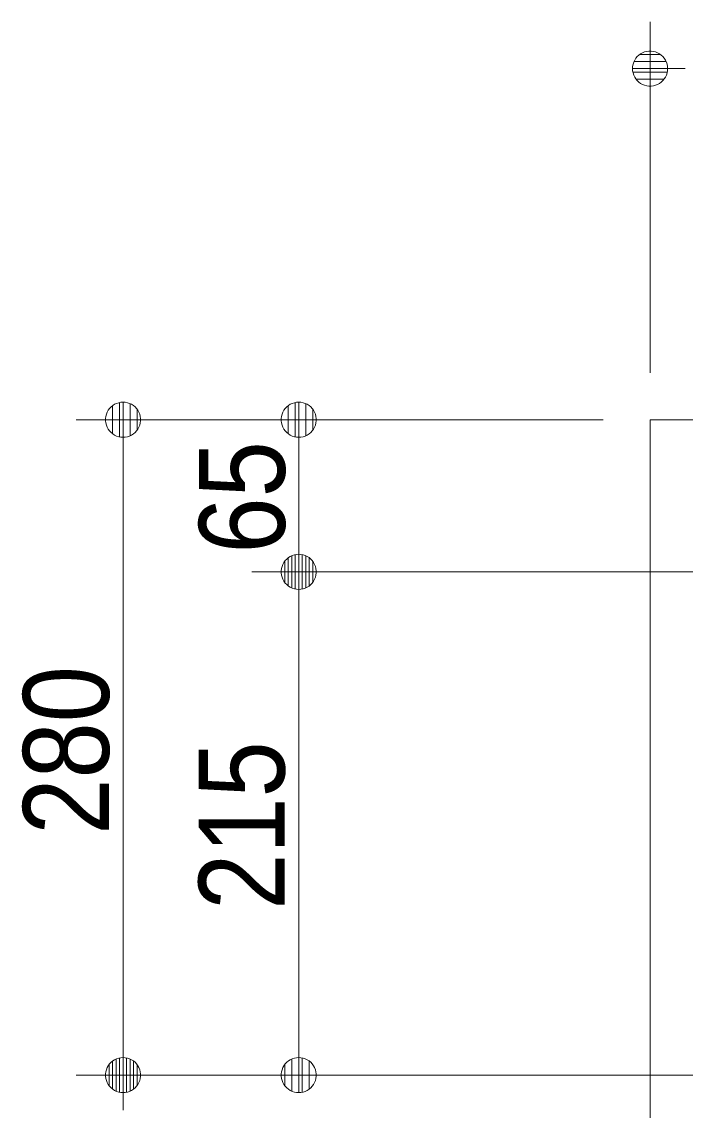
# Model space of a CAD drawing. Units: millimetres, scale not verified. Extents: x -6062 to 6062, y -3045 to 3045.
# Drawn here: x -2785.7 to -2502.5, y -115 to 350 of the extents above; entities that cross this region are included whole.
import ezdxf
from ezdxf.enums import TextEntityAlignment as Align

# ---------------------------------------------------------------- set-up
doc = ezdxf.new("R2010")
doc.units = ezdxf.units.MM
doc.header["$LTSCALE"] = 20
for name, color, linetype, lineweight in [('0-3_0', 7, 'Continuous', 9), ('0-4_2寸法-1', 7, 'Continuous', 9), ('0-5_5ボウル・キャビネット', 7, 'Continuous', 9)]:
    doc.layers.add(name, color=color, linetype=linetype, lineweight=lineweight)
doc.styles.add('ＭＳ Ｐゴシック', font='')
doc.styles.get('ＭＳ Ｐゴシック').set_extended_font_data('MS PGothic')

# ---------------------------------------------------------------- blocks, each defined once
blk = doc.blocks.new('_Dot')
at = {"layer": '0-3_0'}
for p, q in [((-10, 0), (-20, 0)), ((9.78, 2), (-9.78, 2)), ((7.99, 6), (-7.99, 6)), ((9.16, -3.98), (-9.16, -3.98)), ((6, -7.98), (-6, -7.98))]:
    blk.add_line(p, q, dxfattribs=at)
for points in [[(10, 0), (9.92, 1.25), (9.69, 2.49), (9.3, 3.68), (8.76, 4.82), (8.09, 5.88), (7.29, 6.85), (6.37, 7.71), (5.36, 8.44), (4.26, 9.05), (3.09, 9.51), (1.87, 9.82), (0.63, 9.98), (-0.63, 9.98), (-1.87, 9.82), (-3.09, 9.51), (-4.26, 9.05), (-5.36, 8.44), (-6.37, 7.71), (-7.29, 6.85), (-8.09, 5.88), (-8.76, 4.82), (-9.3, 3.68), (-9.69, 2.49), (-9.92, 1.25), (-10, 0), (0, 0)], [(-10, 0), (-9.92, -1.25), (-9.69, -2.49), (-9.3, -3.68), (-8.76, -4.82), (-8.09, -5.88), (-7.29, -6.85), (-6.37, -7.71), (-5.36, -8.44), (-4.26, -9.05), (-3.09, -9.51), (-1.87, -9.82), (-0.63, -9.98), (0.63, -9.98), (1.87, -9.82), (3.09, -9.51), (4.26, -9.05), (5.36, -8.44), (6.37, -7.71), (7.29, -6.85), (8.09, -5.88), (8.76, -4.82), (9.3, -3.68), (9.69, -2.49), (9.92, -1.25), (10, 0), (0, 0)]]:
    blk.add_lwpolyline(points, close=True, dxfattribs=at)

msp = doc.modelspace()

# ---------------------------------------------------------------- linework, layer by layer
at = {"layer": '0-4_2寸法-1'}
for p, q in [((-2517.5, 200), (-2517.5, 350)), ((-2687.5, 180), (-2762.5, 180)), ((-2537.5, 180), (-2687.5, 180)), ((-2742.5, -84.99), (-2742.5, 164.99)), ((-2667.5, 130.01), (-2667.5, 164.99)), ((-2147.5, 115), (-2687.5, 115)), ((-2147.5, 115), (-2687.5, 115)), ((-2667.5, 99.99), (-2667.5, -84.99)), ((-2687.5, -100), (-2762.5, -100)), ((-2687.5, -100), (-2762.5, -100)), ((-2147.5, -100), (-2687.5, -100))]:
    msp.add_line(p, q, dxfattribs=at)
at = {"layer": '0-5_5ボウル・キャビネット'}
msp.add_lwpolyline([(-2517.5, 180), (-1617.5, 180), (-1617.5, -370), (-2517.5, -370)], close=True, dxfattribs=at)

# ---------------------------------------------------------------- block references
at = {"layer": '0-4_2寸法-1', "xscale": 0.7503418, "yscale": 0.7503418}
for p, rotation in [((-2517.5, 330), 180), ((-2742.5, 180), 90), ((-2667.5, 180), 90), ((-2667.5, 115), 270), ((-2667.5, 115), 90), ((-2742.5, -100), 270), ((-2667.5, -100), 270), ((-2742.5, -100), 90)]:
    msp.add_blockref('_Dot', p, dxfattribs=dict(at, rotation=rotation))

# ---------------------------------------------------------------- texts
at = {"layer": '0-4_2寸法-1', "style": 'ＭＳ Ｐゴシック', "width": 0.9}
for s, p in [('65', (-2662.44, 122.81)), ('280', (-2737.54, 2.72)), ('215', (-2662.54, -29.39))]:
    msp.add_text(s, height=36.66, rotation=90, dxfattribs=at).set_placement(p, align=Align.BOTTOM_LEFT)

doc.saveas('drawing.dxf')
